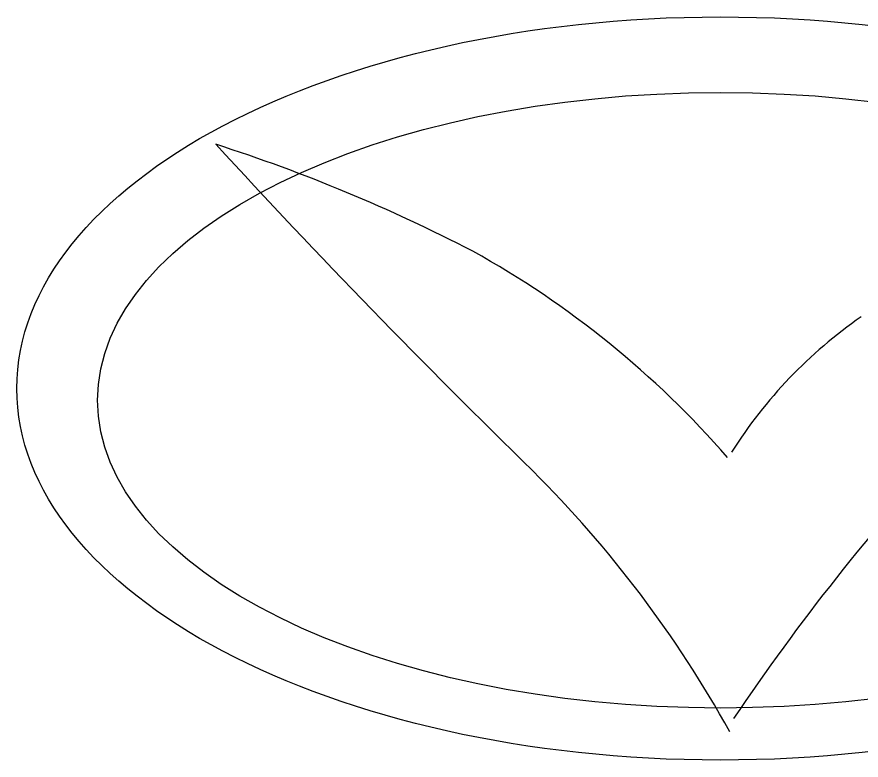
# Model space of a CAD drawing. Header units: millimetres. Extents: x 0 to 841, y 0 to 594.
# Drawn here: x 675.94 to 682.42, y 87.48 to 93.19 of the extents above; entities that cross this region are included whole.
import ezdxf

# ---------------------------------------------------------------- set-up
doc = ezdxf.new("R2010")
doc.units = ezdxf.units.MM
doc.header["$LTSCALE"] = 1.2
doc.layers.add('35', color=7, linetype='Continuous', lineweight=25)

msp = doc.modelspace()

# ---------------------------------------------------------------- linework, layer by layer
at = {"layer": '35'}
for centre, radius, start, end in [((673.552, 80.031), 12.7898, 62.6066, 72.19055), ((724.878, 135.799), 64.4071, 222.59474, 225.70321), ((695.999, 77.996), 17.5527, 128.58034, 146.05003), ((675.922, 85.045), 7.2505, 41.0115, 61.00668), ((684.471, 87.921), 3.6037, 124.7387, 147.73077), ((673.606, 83.379), 8.9189, 28.96504, 45.1389)]:
    msp.add_arc(centre, radius, start, end, dxfattribs=at)
for centre, major_axis, ratio in [((681.338, 90.333), (5.3999, 0), 0.528293), ((681.338, 90.243), (4.7807, 0), 0.49425)]:
    msp.add_ellipse(centre, major_axis=major_axis, ratio=ratio, dxfattribs=at)

doc.saveas('drawing.dxf')
